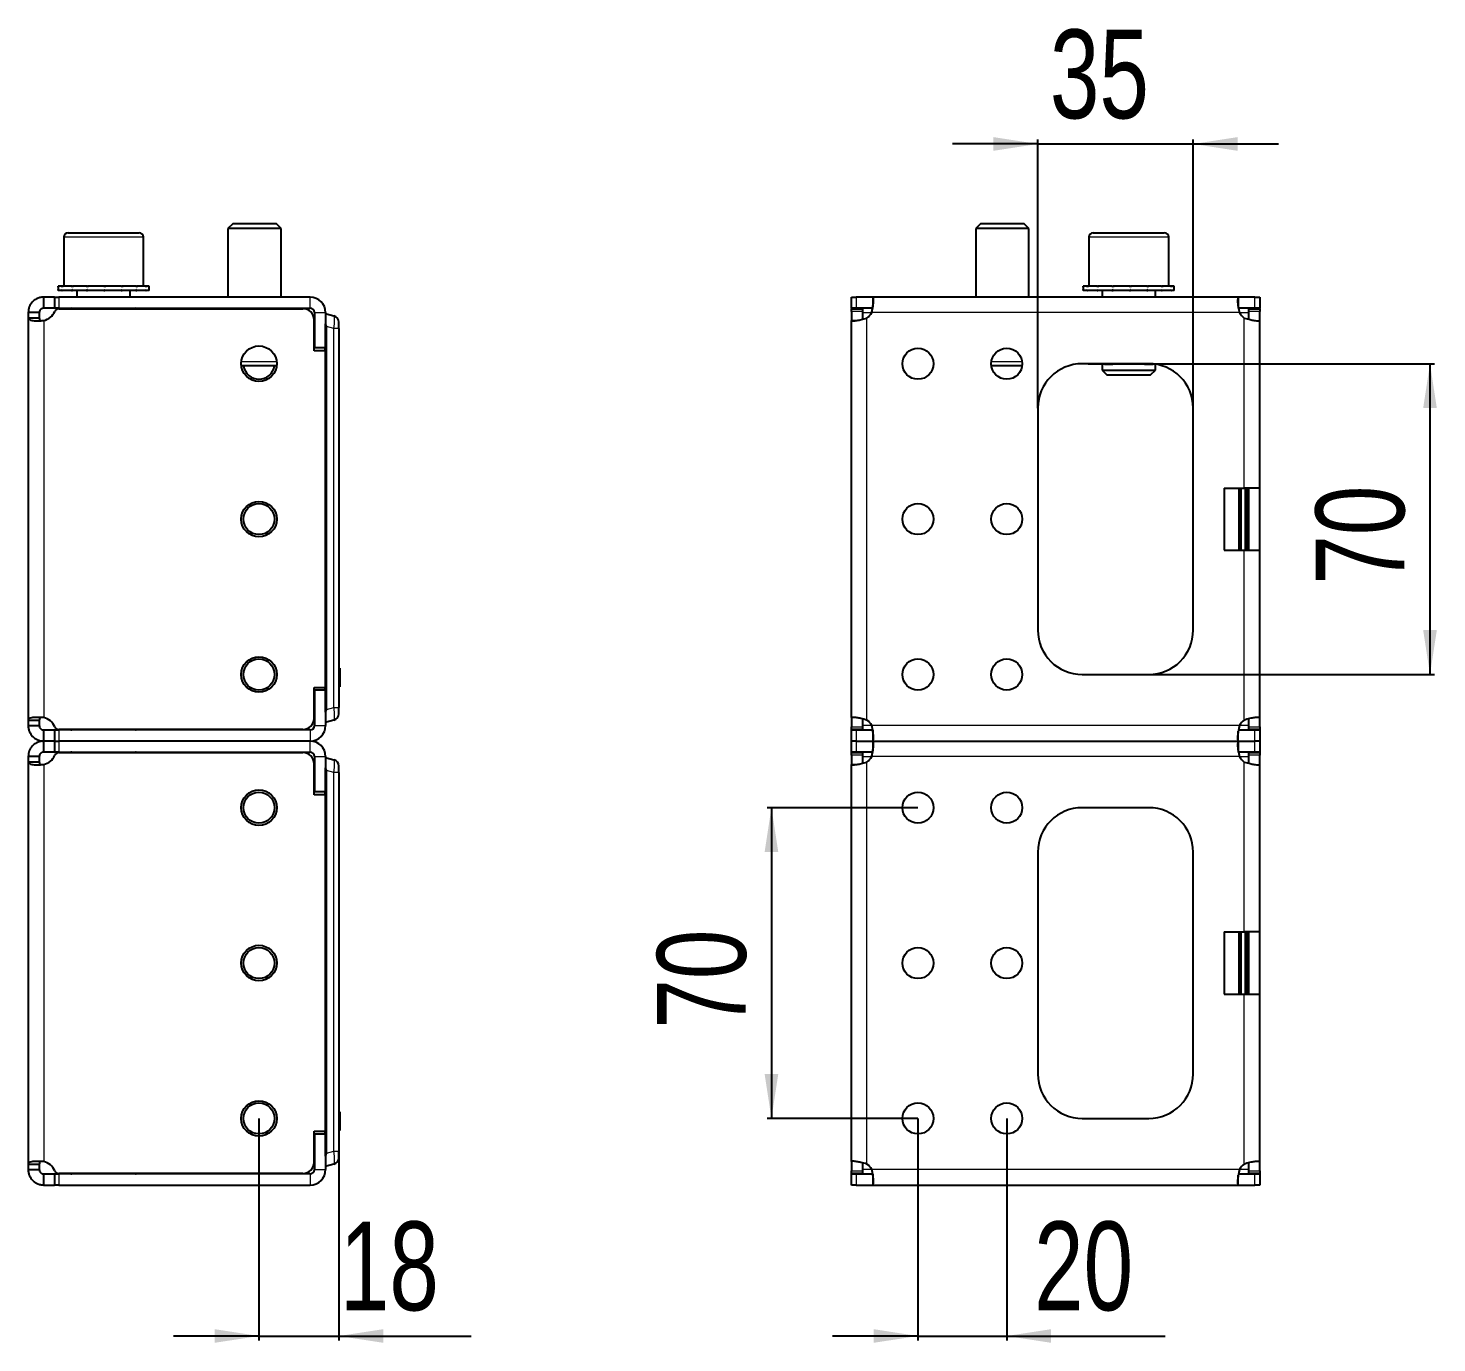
# Model space of a CAD drawing. Header units: millimetres. Extents: x 0 to 2427, y -808 to 612.
# Drawn here: x 1641.9 to 1959.3, y 253.8 to 550 of the extents above; entities that cross this region are included whole.
import ezdxf

# ---------------------------------------------------------------- set-up
doc = ezdxf.new("R2010")
doc.units = ezdxf.units.MM
doc.layers.add('FORMAT', color=7, linetype='Continuous')
doc.styles.add('SLDTEXTSTYLE0', font='TXT', dxfattribs={"width": 0.75})
doc.dimstyles.new('SLDDIMSTYLE0', dxfattribs={"dimtxt": 20, "dimasz": 10, "dimexe": 0, "dimexo": 0.0625, "dimgap": 5, "dimtad": 2, "dimdec": 1, "dimrnd": 1e-09, "dimzin": 12, "dimdsep": 46, "dimtxsty": 'SLDTEXTSTYLE0', "dimsah": 1, "dimcen": 0.09, "dimadec": 0, "dimazin": 3, "dimtfac": 1, "dimtofl": 0, "dimtmove": 0, "dimatfit": 3, "dimfxl": 0, "dimfrac": 2, "dimtolj": 1, "dimtzin": 12, "dimarcsym": 0})
doc.dimstyles.new('SLDDIMSTYLE1', dxfattribs={"dimtxt": 20, "dimasz": 10, "dimexe": 0, "dimexo": 0.0625, "dimgap": 5, "dimtad": 2, "dimdec": 1, "dimrnd": 1e-09, "dimzin": 12, "dimdsep": 46, "dimtxsty": 'SLDTEXTSTYLE0', "dimsah": 1, "dimcen": 0.09, "dimadec": 0, "dimazin": 3, "dimtfac": 1, "dimtmove": 0, "dimatfit": 0, "dimfxl": 0, "dimfrac": 2, "dimtolj": 1, "dimtzin": 12, "dimarcsym": 0})

# ---------------------------------------------------------------- blocks, each defined once
blk = doc.blocks.new('_D_4')
at = {"layer": 'FORMAT'}
for p, q in [((1693.93, 304.38), (1693.93, 254.38)), ((1711.93, 299.63), (1711.93, 254.38)), ((1693.93, 255.38), (1674.7, 255.38)), ((1693.93, 255.38), (1711.93, 255.38)), ((1711.93, 255.38), (1741.71, 255.38))]:
    blk.add_line(p, q, dxfattribs=at)
for points in [[(1693.93, 255.38), (1683.93, 256.92), (1683.93, 253.85)], [(1711.93, 255.38), (1721.93, 253.85), (1721.93, 256.92)]]:
    blk.add_solid(points, dxfattribs=at)
at = {"layer": 'FORMAT', "insert": (1712.15, 281.17), "char_height": 20, "attachment_point": 1, "style": 'SLDTEXTSTYLE0'}
blk.add_mtext('18', dxfattribs=at)
blk = doc.blocks.new('_D_7')
at = {"layer": 'FORMAT'}
for p, q in [((1894.4, 474.39), (1958.74, 474.39)), ((1957.74, 474.39), (1957.74, 404.39)), ((1894.4, 404.39), (1958.74, 404.39))]:
    blk.add_line(p, q, dxfattribs=at)
for points in [[(1957.74, 474.39), (1956.2, 464.39), (1959.28, 464.39)], [(1957.74, 404.39), (1959.28, 414.39), (1956.2, 414.39)]]:
    blk.add_solid(points, dxfattribs=at)
at = {"layer": 'FORMAT', "insert": (1931.96, 424.61), "char_height": 20, "attachment_point": 1, "rotation": 90, "style": 'SLDTEXTSTYLE0'}
blk.add_mtext('70', dxfattribs=at)
blk = doc.blocks.new('_D_8')
at = {"layer": 'FORMAT'}
for p, q in [((1869.39, 523.89), (1850.15, 523.89)), ((1869.39, 464.4), (1869.39, 524.89)), ((1869.39, 523.89), (1904.39, 523.89)), ((1904.39, 464.4), (1904.39, 524.89)), ((1904.39, 523.89), (1923.62, 523.89))]:
    blk.add_line(p, q, dxfattribs=at)
for points in [[(1869.39, 523.89), (1859.39, 525.43), (1859.39, 522.35)], [(1904.39, 523.89), (1914.39, 522.35), (1914.39, 525.43)]]:
    blk.add_solid(points, dxfattribs=at)
at = {"layer": 'FORMAT', "insert": (1872.11, 549.67), "char_height": 20, "attachment_point": 1, "style": 'SLDTEXTSTYLE0'}
blk.add_mtext('35', dxfattribs=at)
blk = doc.blocks.new('_D_9')
at = {"layer": 'FORMAT'}
for p, q in [((1842.39, 304.38), (1842.39, 254.38)), ((1862.39, 304.38), (1862.39, 254.38)), ((1842.39, 255.38), (1823.15, 255.38)), ((1842.39, 255.38), (1862.39, 255.38)), ((1862.39, 255.38), (1898.1, 255.38))]:
    blk.add_line(p, q, dxfattribs=at)
for points in [[(1842.39, 255.38), (1832.39, 256.92), (1832.39, 253.85)], [(1862.39, 255.38), (1872.39, 253.85), (1872.39, 256.92)]]:
    blk.add_solid(points, dxfattribs=at)
at = {"layer": 'FORMAT', "insert": (1868.55, 281.17), "char_height": 20, "attachment_point": 1, "style": 'SLDTEXTSTYLE0'}
blk.add_mtext('20', dxfattribs=at)
blk = doc.blocks.new('_D_10')
at = {"layer": 'FORMAT'}
for p, q in [((1842.38, 374.39), (1808.38, 374.39)), ((1809.38, 374.39), (1809.38, 304.39)), ((1842.38, 304.39), (1808.38, 304.39))]:
    blk.add_line(p, q, dxfattribs=at)
for points in [[(1809.38, 374.39), (1807.84, 364.39), (1810.92, 364.39)], [(1809.38, 304.39), (1810.92, 314.39), (1807.84, 314.39)]]:
    blk.add_solid(points, dxfattribs=at)
at = {"layer": 'FORMAT', "insert": (1783.6, 324.61), "char_height": 20, "attachment_point": 1, "rotation": 90, "style": 'SLDTEXTSTYLE0'}
blk.add_mtext('70', dxfattribs=at)

msp = doc.modelspace()

# ---------------------------------------------------------------- linework, layer by layer
at = {"color": 7, "linetype": 'Continuous', "lineweight": 25}
for p, q in [((1688.01, 505.89), (1686.93, 504.82)), ((1686.93, 504.82), (1686.93, 489.39)), ((1698.93, 504.82), (1686.93, 504.82)), ((1697.86, 505.89), (1688.01, 505.89)), ((1698.93, 504.82), (1697.86, 505.89)), ((1698.93, 489.39), (1698.93, 504.82)), ((1856.46, 505.89), (1855.39, 504.82)), ((1855.39, 504.82), (1855.39, 489.39)), ((1867.39, 504.82), (1855.39, 504.82)), ((1866.31, 505.89), (1856.46, 505.89)), ((1867.39, 504.82), (1866.31, 505.89)), ((1867.39, 489.39), (1867.39, 504.82)), ((1649.93, 502.89), (1649.93, 491.89)), ((1650.93, 503.89), (1666.93, 503.89)), ((1667.93, 491.89), (1667.93, 502.89)), ((1880.89, 502.89), (1880.89, 491.89)), ((1881.89, 503.89), (1889.7, 503.89)), ((1889.7, 503.89), (1897.89, 503.89)), ((1898.89, 491.89), (1898.89, 502.89)), ((1648.68, 491.89), (1648.68, 490.89)), ((1648.68, 491.89), (1648.69, 491.89)), ((1648.69, 491.89), (1648.69, 491.64)), ((1649.48, 491.89), (1648.69, 491.89)), ((1649.48, 491.89), (1649.58, 491.89)), ((1649.58, 491.89), (1649.58, 491.64)), ((1651.72, 491.89), (1649.58, 491.89)), ((1651.72, 491.89), (1651.9, 491.89)), ((1651.9, 491.89), (1651.9, 491.64)), ((1655.06, 491.89), (1651.9, 491.89)), ((1655.06, 491.89), (1655.29, 491.89)), ((1655.29, 491.89), (1655.29, 491.64)), ((1658.98, 491.89), (1655.29, 491.89)), ((1658.98, 491.89), (1659.07, 491.89)), ((1659.2, 491.89), (1659.23, 491.89)), ((1659.23, 491.89), (1659.23, 491.64)), ((1662.9, 491.89), (1659.23, 491.89)), ((1662.9, 491.89), (1663.13, 491.89)), ((1663.13, 491.89), (1663.13, 491.64)), ((1666.22, 491.89), (1663.13, 491.89)), ((1666.22, 491.89), (1666.39, 491.89)), ((1666.39, 491.89), (1666.39, 491.64)), ((1668.42, 491.89), (1666.39, 491.89)), ((1668.42, 491.89), (1668.51, 491.89)), ((1668.51, 491.89), (1668.51, 491.64)), ((1669.18, 491.89), (1668.51, 491.89)), ((1669.18, 490.89), (1669.18, 491.89)), ((1879.64, 491.89), (1879.64, 490.89)), ((1879.64, 491.89), (1879.64, 491.64)), ((1880.47, 491.89), (1879.64, 491.89)), ((1879.64, 491.89), (1879.64, 491.89)), ((1880.47, 491.89), (1880.57, 491.89)), ((1880.57, 491.89), (1880.57, 491.64)), ((1882.74, 491.89), (1880.57, 491.89)), ((1882.74, 491.89), (1882.92, 491.89)), ((1882.92, 491.89), (1882.92, 491.64)), ((1886.1, 491.89), (1882.92, 491.89)), ((1886.1, 491.89), (1886.33, 491.89)), ((1886.33, 491.89), (1886.33, 491.64)), ((1890.03, 491.89), (1886.33, 491.89)), ((1890.03, 491.89), (1890.11, 491.89)), ((1890.23, 491.89), (1890.28, 491.89)), ((1890.28, 491.89), (1890.28, 491.64)), ((1893.94, 491.89), (1890.28, 491.89)), ((1893.94, 491.89), (1894.17, 491.89)), ((1894.17, 491.89), (1894.17, 491.64)), ((1897.24, 491.89), (1894.17, 491.89)), ((1897.24, 491.89), (1897.41, 491.89)), ((1897.41, 491.89), (1897.41, 491.64)), ((1899.41, 491.89), (1897.41, 491.89)), ((1899.41, 491.89), (1899.5, 491.89)), ((1899.5, 491.89), (1899.5, 491.64)), ((1900.13, 491.89), (1899.5, 491.89)), ((1900.14, 490.89), (1900.14, 491.89)), ((1645.43, 486.89), (1645.43, 489.39)), ((1647.84, 489.39), (1645.43, 489.39)), ((1647.83, 489.39), (1647.83, 486.89)), ((1647.83, 489.39), (1648.83, 489.39)), ((1648.68, 490.89), (1648.69, 490.89)), ((1648.69, 490.89), (1648.69, 491.14)), ((1649.48, 490.89), (1648.69, 490.89)), ((1705.43, 489.39), (1648.83, 489.39)), ((1649.48, 490.89), (1649.58, 490.89)), ((1649.58, 490.89), (1649.58, 491.14)), ((1651.72, 490.89), (1649.58, 490.89)), ((1651.72, 490.89), (1651.9, 490.89)), ((1651.9, 490.89), (1651.9, 491.14)), ((1655.06, 490.89), (1651.9, 490.89)), ((1652.93, 490.89), (1652.93, 489.39)), ((1655.06, 490.89), (1655.29, 490.89)), ((1655.29, 490.89), (1655.29, 491.14)), ((1658.98, 490.89), (1655.29, 490.89)), ((1658.98, 490.89), (1659.16, 490.89)), ((1659.16, 490.89), (1659.23, 490.89)), ((1659.23, 490.89), (1659.23, 491.14)), ((1662.9, 490.89), (1659.23, 490.89)), ((1662.9, 490.89), (1663.13, 490.89)), ((1663.13, 490.89), (1663.13, 491.14)), ((1666.22, 490.89), (1663.13, 490.89)), ((1664.93, 489.39), (1664.93, 490.89)), ((1666.22, 490.89), (1666.39, 490.89)), ((1666.39, 490.89), (1666.39, 491.14)), ((1668.42, 490.89), (1666.39, 490.89)), ((1668.42, 490.89), (1668.51, 490.89)), ((1668.51, 490.89), (1668.51, 491.14)), ((1669.18, 490.89), (1668.51, 490.89)), ((1827.39, 486.89), (1827.39, 489.39)), ((1827.39, 489.39), (1828.5, 489.39)), ((1832.22, 489.39), (1828.5, 489.39)), ((1914.55, 489.39), (1832.22, 489.39)), ((1832.22, 489.39), (1832.22, 487.18)), ((1879.64, 490.89), (1879.64, 491.14)), ((1880.47, 490.89), (1879.64, 490.89)), ((1879.64, 490.89), (1879.64, 490.89)), ((1880.47, 490.89), (1880.57, 490.89)), ((1880.57, 490.89), (1880.57, 491.14)), ((1882.74, 490.89), (1880.57, 490.89)), ((1882.74, 490.89), (1882.92, 490.89)), ((1882.92, 490.89), (1882.92, 491.14)), ((1886.1, 490.89), (1882.92, 490.89)), ((1883.89, 490.89), (1883.89, 489.39)), ((1886.1, 490.89), (1886.33, 490.89)), ((1886.33, 490.89), (1886.33, 491.14)), ((1890.03, 490.89), (1886.33, 490.89)), ((1890.03, 490.89), (1890.18, 490.89)), ((1890.18, 490.89), (1890.28, 490.89)), ((1890.28, 490.89), (1890.28, 491.14)), ((1893.94, 490.89), (1890.28, 490.89)), ((1893.94, 490.89), (1894.17, 490.89)), ((1894.17, 490.89), (1894.17, 491.14)), ((1897.24, 490.89), (1894.17, 490.89)), ((1895.89, 489.39), (1895.89, 490.89)), ((1897.24, 490.89), (1897.41, 490.89)), ((1897.41, 490.89), (1897.41, 491.14)), ((1899.41, 490.89), (1897.41, 490.89)), ((1899.41, 490.89), (1899.5, 490.89)), ((1899.5, 490.89), (1899.5, 491.14)), ((1900.13, 490.89), (1899.5, 490.89)), ((1914.55, 489.39), (1914.55, 486.89)), ((1918.27, 489.39), (1914.55, 489.39)), ((1918.27, 489.39), (1919.39, 489.39)), ((1919.39, 489.39), (1919.39, 486.89)), ((1644.43, 485.89), (1641.93, 485.89)), ((1641.93, 485.89), (1641.93, 484.67)), ((1644.43, 485.89), (1644.43, 484.67)), ((1647.84, 486.89), (1645.43, 486.89)), ((1648.83, 486.89), (1647.83, 486.89)), ((1648.83, 486.89), (1705.43, 486.89)), ((1648.86, 486.79), (1703.83, 486.79)), ((1682.68, 486.89), (1682.68, 486.79)), ((1682.97, 486.89), (1682.97, 486.79)), ((1684.66, 486.89), (1684.66, 486.79)), ((1687.61, 486.89), (1687.61, 486.79)), ((1691.37, 486.89), (1691.37, 486.79)), ((1695.36, 486.89), (1695.36, 486.79)), ((1698.99, 486.89), (1698.99, 486.79)), ((1701.69, 486.89), (1701.69, 486.79)), ((1703.06, 486.89), (1703.06, 486.79)), ((1703.18, 486.79), (1703.18, 486.89)), ((1706.43, 485.89), (1706.43, 477.94)), ((1708.93, 485.89), (1708.93, 477.94)), ((1708.93, 485.64), (1709.13, 485.64)), ((1709.13, 485.64), (1710.82, 485.19)), ((1828.5, 486.89), (1827.39, 486.89)), ((1827.39, 486.89), (1827.39, 486.79)), ((1827.39, 486.79), (1829.89, 486.79)), ((1827.39, 486.18), (1827.39, 486.79)), ((1827.39, 486.18), (1827.39, 484.12)), ((1832.22, 486.89), (1828.5, 486.89)), ((1829.89, 486.79), (1829.89, 486.18)), ((1829.89, 486.18), (1829.89, 484.36)), ((1918.27, 486.89), (1914.55, 486.89)), ((1916.89, 486.79), (1919.39, 486.79)), ((1916.89, 486.18), (1916.89, 486.79)), ((1916.89, 484.34), (1916.89, 486.18)), ((1919.39, 486.89), (1918.27, 486.89)), ((1919.39, 486.79), (1919.39, 486.89)), ((1919.39, 486.79), (1919.39, 486.18)), ((1919.39, 484.12), (1919.39, 486.18)), ((1641.93, 484.67), (1641.93, 394.11)), ((1644.43, 484.67), (1641.93, 484.67)), ((1706.33, 477.29), (1706.33, 484.29)), ((1708.93, 395.92), (1708.93, 483.37)), ((1709.13, 396.54), (1709.13, 482.74)), ((1711.93, 482.29), (1711.93, 483.74)), ((1827.39, 394.67), (1827.39, 484.12)), ((1827.39, 484.12), (1828.48, 484.12)), ((1919.39, 446.39), (1919.39, 484.12)), ((1711.93, 482.29), (1711.93, 407.84)), ((1706.33, 478.87), (1706.43, 478.66)), ((1708.93, 477.29), (1706.33, 477.29)), ((1708.93, 477.94), (1706.43, 477.94)), ((1708.93, 477.29), (1708.93, 401.49)), ((1697.9, 473.89), (1689.96, 473.89)), ((1865.85, 473.89), (1858.92, 473.89)), ((1894.39, 474.39), (1879.39, 474.39)), ((1881.06, 474.29), (1881.04, 474.29)), ((1881.06, 474.29), (1881.06, 474.29)), ((1881.16, 474.29), (1881.06, 474.29)), ((1881.16, 474.39), (1881.16, 474.29)), ((1884.41, 474.29), (1881.16, 474.29)), ((1883.89, 474.29), (1883.89, 472.97)), ((1883.89, 472.97), (1884.96, 471.89)), ((1883.89, 472.97), (1889.75, 472.97)), ((1884.41, 474.29), (1886.31, 474.29)), ((1886.86, 474.29), (1886.31, 474.29)), ((1892.91, 474.29), (1886.86, 474.29)), ((1889.75, 472.97), (1895.89, 472.97)), ((1893.46, 474.29), (1892.91, 474.29)), ((1893.46, 474.29), (1895.36, 474.29)), ((1894.81, 471.89), (1895.89, 472.97)), ((1895.8, 474.29), (1895.36, 474.29)), ((1895.89, 472.97), (1895.89, 474.28)), ((1884.96, 471.89), (1889.77, 471.89)), ((1889.77, 471.89), (1894.81, 471.89)), ((1869.39, 464.39), (1869.39, 414.39)), ((1904.39, 414.39), (1904.39, 464.39)), ((1911.39, 446.39), (1915.89, 446.39)), ((1911.39, 446.39), (1911.39, 432.39)), ((1919.39, 446.39), (1915.89, 446.39)), ((1916.89, 432.39), (1916.89, 446.39)), ((1919.39, 432.39), (1919.39, 446.39)), ((1911.39, 432.39), (1915.89, 432.39)), ((1915.89, 432.39), (1919.39, 432.39)), ((1919.39, 394.67), (1919.39, 432.39)), ((1711.93, 407.84), (1711.93, 399.64)), ((1712.13, 405.9), (1711.93, 405.9)), ((1712.13, 405.86), (1711.93, 405.86)), ((1712.13, 405.84), (1711.93, 405.84)), ((1712.13, 405.4), (1712.13, 402.08)), ((1879.39, 404.39), (1894.39, 404.39)), ((1706.33, 401.49), (1708.93, 401.49)), ((1706.33, 394.49), (1706.33, 401.49)), ((1706.33, 400.41), (1706.43, 400.63)), ((1706.43, 400.84), (1706.43, 392.89)), ((1708.93, 400.84), (1706.43, 400.84)), ((1708.93, 400.84), (1708.93, 392.89)), ((1712.13, 401.64), (1711.93, 401.64)), ((1712.13, 401.59), (1711.93, 401.59)), ((1711.93, 399.64), (1711.93, 396.99)), ((1711.93, 395.54), (1711.93, 396.99)), ((1641.93, 394.11), (1644.43, 394.11)), ((1641.93, 394.11), (1641.93, 392.89)), ((1644.43, 394.11), (1644.43, 392.89)), ((1709.13, 393.64), (1708.93, 393.64)), ((1710.82, 394.09), (1709.13, 393.64)), ((1827.39, 394.67), (1827.39, 392.6)), ((1829.89, 394.44), (1829.89, 392.6)), ((1916.89, 392.6), (1916.89, 394.42)), ((1919.39, 394.67), (1918.29, 394.67)), ((1919.39, 392.6), (1919.39, 394.67)), ((1641.93, 392.89), (1644.43, 392.89)), ((1645.43, 389.39), (1645.43, 391.89)), ((1645.43, 391.89), (1647.84, 391.89)), ((1647.83, 391.89), (1647.83, 389.39)), ((1647.83, 391.89), (1648.83, 391.89)), ((1705.43, 391.89), (1648.83, 391.89)), ((1703.83, 391.99), (1648.86, 391.99)), ((1827.39, 391.99), (1827.39, 392.6)), ((1829.89, 391.99), (1827.39, 391.99)), ((1827.39, 391.99), (1827.39, 391.89)), ((1827.39, 389.39), (1827.39, 391.89)), ((1827.39, 391.89), (1828.5, 391.89)), ((1828.5, 391.89), (1832.22, 391.89)), ((1829.89, 392.6), (1829.89, 391.99)), ((1832.22, 391.89), (1832.22, 389.39)), ((1914.55, 391.89), (1918.27, 391.89)), ((1914.55, 389.39), (1914.55, 391.61)), ((1916.89, 391.99), (1916.89, 392.6)), ((1919.39, 391.99), (1916.89, 391.99)), ((1918.27, 391.89), (1919.39, 391.89)), ((1919.39, 392.6), (1919.39, 391.99)), ((1919.39, 391.89), (1919.39, 391.99)), ((1919.39, 391.89), (1919.39, 389.39)), ((1645.43, 386.89), (1645.43, 389.39)), ((1647.84, 389.39), (1645.43, 389.39)), ((1647.83, 389.39), (1647.83, 386.89)), ((1647.83, 389.39), (1648.83, 389.39)), ((1705.43, 389.39), (1648.83, 389.39)), ((1828.5, 389.39), (1827.39, 389.39)), ((1827.39, 386.89), (1827.39, 389.39)), ((1828.5, 389.39), (1832.22, 389.39)), ((1832.22, 389.39), (1914.55, 389.39)), ((1832.22, 389.39), (1832.22, 387.18)), ((1914.55, 389.39), (1918.27, 389.39)), ((1914.55, 389.39), (1914.55, 386.89)), ((1919.39, 389.39), (1918.27, 389.39)), ((1919.39, 389.39), (1919.39, 386.89)), ((1641.93, 385.89), (1641.93, 384.67)), ((1644.43, 385.89), (1641.93, 385.89)), ((1641.93, 384.67), (1641.93, 294.11)), ((1644.43, 384.67), (1641.93, 384.67)), ((1644.43, 385.89), (1644.43, 384.67)), ((1647.84, 386.89), (1645.43, 386.89)), ((1648.83, 386.89), (1647.83, 386.89)), ((1648.83, 386.89), (1705.43, 386.89)), ((1648.86, 386.79), (1703.83, 386.79)), ((1706.33, 377.29), (1706.33, 384.29)), ((1706.43, 385.89), (1706.43, 377.94)), ((1708.93, 385.89), (1708.93, 377.94)), ((1708.93, 385.64), (1709.13, 385.64)), ((1709.13, 385.64), (1710.82, 385.19)), ((1828.5, 386.89), (1827.39, 386.89)), ((1827.39, 386.89), (1827.39, 386.79)), ((1827.39, 386.79), (1829.89, 386.79)), ((1827.39, 386.18), (1827.39, 386.79)), ((1827.39, 386.18), (1827.39, 384.12)), ((1827.39, 294.67), (1827.39, 384.12)), ((1827.39, 384.12), (1828.48, 384.12)), ((1832.22, 386.89), (1828.5, 386.89)), ((1829.89, 386.79), (1829.89, 386.18)), ((1829.89, 386.18), (1829.89, 384.36)), ((1918.27, 386.89), (1914.55, 386.89)), ((1916.89, 386.79), (1919.39, 386.79)), ((1916.89, 386.18), (1916.89, 386.79)), ((1916.89, 384.34), (1916.89, 386.18)), ((1919.39, 386.89), (1918.27, 386.89)), ((1919.39, 386.79), (1919.39, 386.89)), ((1919.39, 386.79), (1919.39, 386.18)), ((1919.39, 384.12), (1919.39, 386.18)), ((1919.39, 346.39), (1919.39, 384.12)), ((1708.93, 295.92), (1708.93, 383.37)), ((1709.13, 296.54), (1709.13, 382.74)), ((1711.93, 382.29), (1711.93, 383.74)), ((1711.93, 382.29), (1711.93, 307.84)), ((1706.33, 378.87), (1706.43, 378.66)), ((1708.93, 377.94), (1706.43, 377.94)), ((1708.93, 377.29), (1706.33, 377.29)), ((1708.93, 377.29), (1708.93, 301.49)), ((1894.39, 374.39), (1879.39, 374.39)), ((1869.39, 364.39), (1869.39, 314.39)), ((1904.39, 314.39), (1904.39, 364.39)), ((1911.39, 346.39), (1915.89, 346.39)), ((1911.39, 346.39), (1911.39, 332.39)), ((1919.39, 346.39), (1915.89, 346.39)), ((1916.89, 332.39), (1916.89, 346.39)), ((1919.39, 332.39), (1919.39, 346.39)), ((1911.39, 332.39), (1915.89, 332.39)), ((1915.89, 332.39), (1919.39, 332.39)), ((1919.39, 294.67), (1919.39, 332.39)), ((1711.93, 307.84), (1711.93, 299.64)), ((1712.13, 305.9), (1711.93, 305.9)), ((1712.13, 305.86), (1711.93, 305.86)), ((1712.13, 305.84), (1711.93, 305.84)), ((1712.13, 305.4), (1712.13, 302.08)), ((1706.33, 301.49), (1708.93, 301.49)), ((1706.33, 294.49), (1706.33, 301.49)), ((1712.13, 301.64), (1711.93, 301.64)), ((1712.13, 301.59), (1711.93, 301.59)), ((1879.39, 304.39), (1894.39, 304.39)), ((1706.33, 300.41), (1706.43, 300.63)), ((1706.43, 300.84), (1706.43, 292.89)), ((1708.93, 300.84), (1706.43, 300.84)), ((1708.93, 300.84), (1708.93, 292.89)), ((1711.93, 299.64), (1711.93, 296.99)), ((1711.93, 295.54), (1711.93, 296.99)), ((1641.93, 294.11), (1644.43, 294.11)), ((1641.93, 294.11), (1641.93, 292.89)), ((1641.93, 292.89), (1644.43, 292.89)), ((1644.43, 294.11), (1644.43, 292.89)), ((1703.83, 291.99), (1648.86, 291.99)), ((1709.13, 293.64), (1708.93, 293.64)), ((1710.82, 294.09), (1709.13, 293.64)), ((1827.39, 294.67), (1827.39, 292.6)), ((1827.39, 291.99), (1827.39, 292.6)), ((1829.89, 291.99), (1827.39, 291.99)), ((1827.39, 291.99), (1827.39, 291.89)), ((1829.89, 294.44), (1829.89, 292.6)), ((1829.89, 292.6), (1829.89, 291.99)), ((1916.89, 292.6), (1916.89, 294.42)), ((1916.89, 291.99), (1916.89, 292.6)), ((1919.39, 291.99), (1916.89, 291.99)), ((1919.39, 294.67), (1918.29, 294.67)), ((1919.39, 292.6), (1919.39, 294.67)), ((1919.39, 292.6), (1919.39, 291.99)), ((1919.39, 291.89), (1919.39, 291.99)), ((1645.43, 289.39), (1645.43, 291.89)), ((1645.43, 291.89), (1647.84, 291.89)), ((1645.43, 289.39), (1647.84, 289.39)), ((1647.83, 291.89), (1647.83, 289.39)), ((1647.83, 291.89), (1648.83, 291.89)), ((1648.83, 289.39), (1647.83, 289.39)), ((1705.43, 291.89), (1648.83, 291.89)), ((1648.83, 289.39), (1705.43, 289.39)), ((1827.39, 289.39), (1827.39, 291.89)), ((1827.39, 291.89), (1828.5, 291.89)), ((1828.5, 289.39), (1827.39, 289.39)), ((1828.5, 291.89), (1832.22, 291.89)), ((1828.5, 289.39), (1832.22, 289.39)), ((1832.22, 291.89), (1832.22, 289.39)), ((1832.22, 289.39), (1914.55, 289.39)), ((1914.55, 291.89), (1918.27, 291.89)), ((1914.55, 289.39), (1914.55, 291.61)), ((1914.55, 289.39), (1918.27, 289.39)), ((1918.27, 291.89), (1919.39, 291.89)), ((1919.39, 289.39), (1918.27, 289.39)), ((1919.39, 291.89), (1919.39, 289.39))]:
    msp.add_line(p, q, dxfattribs=at)
at = {"color": 8, "linetype": 'Continuous', "lineweight": 18}
for p, q in [((1667.93, 502.89), (1649.93, 502.89)), ((1889.68, 502.89), (1880.89, 502.89)), ((1898.89, 502.89), (1889.68, 502.89)), ((1648.83, 489.39), (1648.83, 486.89)), ((1705.43, 486.89), (1705.43, 489.39)), ((1828.5, 489.39), (1828.5, 486.89)), ((1918.27, 486.89), (1918.27, 489.39)), ((1706.43, 485.89), (1708.93, 485.89)), ((1829.89, 486.18), (1827.39, 486.18)), ((1829.89, 485.89), (1831.97, 485.89)), ((1914.8, 485.89), (1831.97, 485.89)), ((1914.8, 485.89), (1916.89, 485.89)), ((1919.39, 486.18), (1916.89, 486.18)), ((1645.43, 484.12), (1645.43, 394.67)), ((1710.82, 482.29), (1709.13, 482.74)), ((1830.89, 394.11), (1830.89, 484.67)), ((1915.89, 446.39), (1915.89, 484.67)), ((1710.82, 396.99), (1710.82, 482.29)), ((1711.93, 482.29), (1710.82, 482.29)), ((1708.74, 477.29), (1708.74, 477.94)), ((1689.96, 474.89), (1697.9, 474.89)), ((1858.92, 474.89), (1865.85, 474.89)), ((1886.31, 474.39), (1886.31, 474.29)), ((1886.86, 474.39), (1886.86, 474.29)), ((1892.91, 474.39), (1892.91, 474.29)), ((1893.46, 474.39), (1893.46, 474.29)), ((1914.69, 432.39), (1914.69, 446.39)), ((1914.89, 446.39), (1914.89, 432.39)), ((1915, 432.39), (1915, 446.39)), ((1915.2, 446.39), (1915.2, 432.39)), ((1916.08, 432.39), (1916.08, 446.39)), ((1916.28, 446.39), (1916.28, 432.39)), ((1916.38, 432.39), (1916.38, 446.39)), ((1916.58, 446.39), (1916.58, 432.39)), ((1915.89, 394.11), (1915.89, 432.39)), ((1712.13, 405.4), (1711.93, 405.4)), ((1708.74, 400.84), (1708.74, 401.49)), ((1712.13, 402.08), (1711.93, 402.08)), ((1709.13, 396.54), (1710.82, 396.99)), ((1710.82, 396.99), (1711.93, 396.99)), ((1648.83, 391.89), (1648.83, 389.39)), ((1705.43, 391.89), (1705.43, 389.39)), ((1706.43, 392.89), (1708.93, 392.89)), ((1827.39, 392.6), (1829.89, 392.6)), ((1828.5, 391.89), (1828.5, 389.39)), ((1831.97, 392.89), (1829.89, 392.89)), ((1914.8, 392.89), (1831.97, 392.89)), ((1916.89, 392.89), (1914.8, 392.89)), ((1916.89, 392.6), (1919.39, 392.6)), ((1918.27, 389.39), (1918.27, 391.89)), ((1648.83, 389.39), (1648.83, 386.89)), ((1705.43, 386.89), (1705.43, 389.39)), ((1828.5, 389.39), (1828.5, 386.89)), ((1918.27, 386.89), (1918.27, 389.39)), ((1645.43, 384.12), (1645.43, 294.67)), ((1706.43, 385.89), (1708.93, 385.89)), ((1829.89, 386.18), (1827.39, 386.18)), ((1829.89, 385.89), (1831.97, 385.89)), ((1830.89, 294.11), (1830.89, 384.67)), ((1914.8, 385.89), (1831.97, 385.89)), ((1914.8, 385.89), (1916.89, 385.89)), ((1915.89, 346.39), (1915.89, 384.67)), ((1919.39, 386.18), (1916.89, 386.18)), ((1710.82, 382.29), (1709.13, 382.74)), ((1710.82, 296.99), (1710.82, 382.29)), ((1711.93, 382.29), (1710.82, 382.29)), ((1708.74, 377.29), (1708.74, 377.94)), ((1914.69, 332.39), (1914.69, 346.39)), ((1914.89, 346.39), (1914.89, 332.39)), ((1915, 332.39), (1915, 346.39)), ((1915.2, 346.39), (1915.2, 332.39)), ((1916.08, 332.39), (1916.08, 346.39)), ((1916.28, 346.39), (1916.28, 332.39)), ((1916.38, 332.39), (1916.38, 346.39)), ((1916.58, 346.39), (1916.58, 332.39)), ((1915.89, 294.11), (1915.89, 332.39)), ((1712.13, 305.4), (1711.93, 305.4)), ((1708.74, 300.84), (1708.74, 301.49)), ((1712.13, 302.08), (1711.93, 302.08)), ((1709.13, 296.54), (1710.82, 296.99)), ((1710.82, 296.99), (1711.93, 296.99)), ((1706.43, 292.89), (1708.93, 292.89)), ((1827.39, 292.6), (1829.89, 292.6)), ((1831.97, 292.89), (1829.89, 292.89)), ((1914.8, 292.89), (1831.97, 292.89)), ((1916.89, 292.89), (1914.8, 292.89)), ((1916.89, 292.6), (1919.39, 292.6)), ((1648.83, 291.89), (1648.83, 289.39)), ((1705.43, 291.89), (1705.43, 289.39)), ((1828.5, 291.89), (1828.5, 289.39)), ((1918.27, 289.39), (1918.27, 291.89))]:
    msp.add_line(p, q, dxfattribs=at)
at = {"color": 7, "linetype": 'Continuous', "lineweight": 25}
for centre, radius in [((1693.93, 474.39), 4), ((1842.39, 474.39), 3.5), ((1862.39, 474.39), 3.5), ((1693.93, 439.39), 4), ((1693.93, 439.39), 3.5), ((1842.39, 439.39), 3.5), ((1862.39, 439.39), 3.5), ((1693.93, 404.39), 4), ((1693.93, 404.39), 3.5), ((1842.39, 404.39), 3.5), ((1862.39, 404.39), 3.5), ((1693.93, 374.39), 4), ((1693.93, 374.39), 3.5), ((1842.39, 374.39), 3.5), ((1862.39, 374.39), 3.5), ((1693.93, 339.39), 4), ((1693.93, 339.39), 3.5), ((1842.39, 339.39), 3.5), ((1862.39, 339.39), 3.5), ((1693.93, 304.39), 4), ((1693.93, 304.39), 3.5), ((1842.39, 304.39), 3.5), ((1862.39, 304.39), 3.5)]:
    msp.add_circle(centre, radius, dxfattribs=at)
for centre, radius, start, end in [((1650.93, 502.89), 1, 90, 180), ((1666.93, 502.89), 1, 0, 90), ((1881.89, 502.89), 1, 90, 180), ((1897.89, 502.89), 1, 0, 90), ((1705.43, 485.89), 3.5, 360, 90), ((1644.71, 487.54), 3.5, 281.8948, 337.1146), ((1648.86, 485.79), 1, 90, 157.1146), ((1651.58, 486.54), 0.35, 45.5847, 90), ((1666.28, 486.54), 0.35, 90, 134.4153), ((1703.83, 484.29), 2.5, 360, 90), ((1705.43, 485.89), 1, 360, 90), ((1828.89, 487.54), 3.5, 304.8499, 331.8729), ((1917.89, 487.54), 3.5, 208.1271, 235.1501), ((1710.43, 483.74), 1.5, 0, 75), ((1693.93, 474.39), 3.5, 188.2132, 351.7868), ((1879.39, 464.39), 10, 90, 180), ((1894.39, 464.39), 10, 0, 90), ((1879.39, 414.39), 10, 180, 270), ((1894.39, 414.39), 10, 270, 0), ((1644.71, 391.24), 3.5, 22.8854, 78.1052), ((1703.83, 394.49), 2.5, 270, 0), ((1710.43, 395.54), 1.5, 285, 0), ((1828.89, 391.24), 3.5, 28.1271, 55.1501), ((1917.89, 391.24), 3.5, 124.8499, 151.8729), ((1648.86, 392.99), 1, 202.8854, 270), ((1651.58, 392.24), 0.35, 270, 314.4153), ((1666.28, 392.24), 0.35, 225.5847, 270), ((1705.43, 392.89), 3.5, 270, 0), ((1705.43, 392.89), 1, 270, 0), ((1705.43, 385.89), 3.5, 360, 90), ((1644.71, 387.54), 3.5, 281.8948, 337.1146), ((1648.86, 385.79), 1, 90, 157.1146), ((1651.58, 386.54), 0.35, 45.5847, 90), ((1666.28, 386.54), 0.35, 90, 134.4153), ((1703.83, 384.29), 2.5, 360, 90), ((1705.43, 385.89), 1, 360, 90), ((1710.43, 383.74), 1.5, 0, 75), ((1828.89, 387.54), 3.5, 304.8499, 331.8729), ((1917.89, 387.54), 3.5, 208.1271, 235.1501), ((1879.39, 364.39), 10, 90, 180), ((1894.39, 364.39), 10, 0, 90), ((1879.39, 314.39), 10, 180, 270), ((1894.39, 314.39), 10, 270, 0), ((1710.43, 295.54), 1.5, 285, 0), ((1644.71, 291.24), 3.5, 22.8854, 78.1052), ((1648.86, 292.99), 1, 202.8854, 270), ((1651.58, 292.24), 0.35, 270, 314.4153), ((1666.28, 292.24), 0.35, 225.5847, 270), ((1703.83, 294.49), 2.5, 270, 0), ((1705.43, 292.89), 3.5, 270, 0), ((1705.43, 292.89), 1, 270, 0), ((1828.89, 291.24), 3.5, 28.1271, 55.1501), ((1917.89, 291.24), 3.5, 124.8499, 151.8729)]:
    msp.add_arc(centre, radius, start, end, dxfattribs=at)
for centre, major_axis, start_param, end_param in [((1697.54, 485.64), (11.57, -3.1), 0.067037, 0.253072), ((1697.54, 393.64), (11.57, 3.1), 6.030113, 6.216148), ((1697.54, 385.64), (11.57, -3.1), 0.067037, 0.253072), ((1697.54, 293.64), (11.57, 3.1), 6.030113, 6.216148)]:
    msp.add_ellipse(centre, major_axis=major_axis, ratio=0.250563, start_param=start_param, end_param=end_param, dxfattribs=at)
at = {"color": 8, "linetype": 'Continuous', "lineweight": 18}
for centre, major_axis, start_param, end_param in [((1710.43, 482.19), (0.38, 3), 4.762686, 6.266445), ((1710.43, 397.1), (-0.38, 3), 3.158333, 4.662092), ((1710.43, 382.19), (0.38, 3), 4.762686, 6.266445), ((1710.43, 297.1), (-0.38, 3), 3.158333, 4.662092)]:
    msp.add_ellipse(centre, major_axis=major_axis, ratio=0.123038, start_param=start_param, end_param=end_param, dxfattribs=at)
at = {"color": 7, "linetype": 'Continuous', "lineweight": 25}
for points, knots in [([(1648.69, 491.64), (1648.69, 491.68), (1648.68, 491.75), (1648.68, 491.83), (1648.68, 491.87), (1648.68, 491.89)], [0, 0, 0, 0, 0.499981, 0.749988, 1, 1, 1, 1]), ([(1649.58, 491.64), (1649.57, 491.68), (1649.54, 491.75), (1649.51, 491.83), (1649.49, 491.87), (1649.48, 491.89)], [0, 0, 0, 0, 0.499981, 0.749988, 1, 1, 1, 1]), ([(1651.9, 491.64), (1651.87, 491.68), (1651.83, 491.75), (1651.77, 491.83), (1651.74, 491.87), (1651.72, 491.89)], [0, 0, 0, 0, 0.499981, 0.749988, 1, 1, 1, 1]), ([(1655.29, 491.64), (1655.25, 491.68), (1655.19, 491.75), (1655.12, 491.83), (1655.08, 491.87), (1655.06, 491.89)], [0, 0, 0, 0, 0.499981, 0.749988, 1, 1, 1, 1]), ([(1659.23, 491.64), (1659.19, 491.68), (1659.13, 491.75), (1659.05, 491.83), (1659.01, 491.87), (1658.98, 491.89)], [0, 0, 0, 0, 0.499981, 0.749988, 1, 1, 1, 1]), ([(1659.23, 491.64), (1659.22, 491.71), (1659.2, 491.84), (1659.17, 491.88), (1659.16, 491.89)], [0, 0, 0, 0, 0.561794, 1, 1, 1, 1]), ([(1663.13, 491.64), (1663.09, 491.68), (1663.04, 491.75), (1662.96, 491.83), (1662.92, 491.87), (1662.9, 491.89)], [0, 0, 0, 0, 0.499981, 0.749988, 1, 1, 1, 1]), ([(1666.39, 491.64), (1666.36, 491.68), (1666.32, 491.75), (1666.26, 491.83), (1666.23, 491.87), (1666.22, 491.89)], [0, 0, 0, 0, 0.499981, 0.749988, 1, 1, 1, 1]), ([(1668.51, 491.64), (1668.5, 491.68), (1668.48, 491.75), (1668.45, 491.83), (1668.43, 491.87), (1668.42, 491.89)], [0, 0, 0, 0, 0.499981, 0.749988, 1, 1, 1, 1]), ([(1879.64, 491.64), (1879.64, 491.68), (1879.64, 491.75), (1879.64, 491.83), (1879.64, 491.87), (1879.64, 491.89)], [0, 0, 0, 0, 0.499981, 0.749988, 1, 1, 1, 1]), ([(1880.57, 491.64), (1880.56, 491.68), (1880.53, 491.75), (1880.5, 491.83), (1880.48, 491.87), (1880.47, 491.89)], [0, 0, 0, 0, 0.499981, 0.749988, 1, 1, 1, 1]), ([(1882.92, 491.64), (1882.89, 491.68), (1882.85, 491.75), (1882.79, 491.83), (1882.76, 491.87), (1882.74, 491.89)], [0, 0, 0, 0, 0.499981, 0.749988, 1, 1, 1, 1]), ([(1886.33, 491.64), (1886.29, 491.68), (1886.23, 491.75), (1886.16, 491.83), (1886.12, 491.87), (1886.1, 491.89)], [0, 0, 0, 0, 0.499981, 0.749988, 1, 1, 1, 1]), ([(1890.28, 491.64), (1890.24, 491.68), (1890.18, 491.75), (1890.09, 491.83), (1890.05, 491.87), (1890.03, 491.89)], [0, 0, 0, 0, 0.499981, 0.749988, 1, 1, 1, 1]), ([(1890.28, 491.64), (1890.26, 491.71), (1890.23, 491.84), (1890.2, 491.88), (1890.18, 491.89)], [0, 0, 0, 0, 0.561794, 1, 1, 1, 1]), ([(1894.17, 491.64), (1894.13, 491.68), (1894.08, 491.75), (1894, 491.83), (1893.96, 491.87), (1893.94, 491.89)], [0, 0, 0, 0, 0.499981, 0.749988, 1, 1, 1, 1]), ([(1897.41, 491.64), (1897.38, 491.68), (1897.34, 491.75), (1897.28, 491.83), (1897.25, 491.87), (1897.24, 491.89)], [0, 0, 0, 0, 0.4999808, 0.7499881, 1, 1, 1, 1]), ([(1899.5, 491.64), (1899.48, 491.68), (1899.46, 491.75), (1899.43, 491.83), (1899.42, 491.87), (1899.41, 491.89)], [0, 0, 0, 0, 0.499981, 0.749988, 1, 1, 1, 1]), ([(1645.43, 489.39), (1645.14, 489.37), (1644.59, 489.33), (1643.68, 488.98), (1642.8, 488.31), (1642.08, 487.2), (1641.98, 486.34), (1641.93, 485.89)], [0, 0, 0, 0, 0.16069, 0.301312, 0.521951, 0.753573, 1, 1, 1, 1]), ([(1648.68, 490.89), (1648.68, 490.91), (1648.68, 490.95), (1648.68, 491.04), (1648.69, 491.1), (1648.69, 491.14)], [0, 0, 0, 0, 0.25014, 0.50028, 1, 1, 1, 1]), ([(1649.48, 490.89), (1649.49, 490.91), (1649.51, 490.95), (1649.54, 491.04), (1649.57, 491.1), (1649.58, 491.14)], [0, 0, 0, 0, 0.25014, 0.50028, 1, 1, 1, 1]), ([(1651.72, 490.89), (1651.74, 490.91), (1651.77, 490.95), (1651.83, 491.04), (1651.87, 491.1), (1651.9, 491.14)], [0, 0, 0, 0, 0.2501401, 0.5002802, 1, 1, 1, 1]), ([(1655.06, 490.89), (1655.08, 490.91), (1655.12, 490.95), (1655.19, 491.04), (1655.25, 491.1), (1655.29, 491.14)], [0, 0, 0, 0, 0.25014, 0.50028, 1, 1, 1, 1]), ([(1658.98, 490.89), (1659.01, 490.91), (1659.05, 490.95), (1659.13, 491.04), (1659.19, 491.1), (1659.23, 491.14)], [0, 0, 0, 0, 0.25014, 0.50028, 1, 1, 1, 1]), ([(1659.23, 491.14), (1659.22, 491.07), (1659.2, 490.94), (1659.17, 490.91), (1659.16, 490.89)], [0, 0, 0, 0, 0.561794, 1, 1, 1, 1]), ([(1662.9, 490.89), (1662.92, 490.91), (1662.96, 490.95), (1663.04, 491.04), (1663.09, 491.1), (1663.13, 491.14)], [0, 0, 0, 0, 0.25014, 0.50028, 1, 1, 1, 1]), ([(1666.22, 490.89), (1666.23, 490.91), (1666.26, 490.95), (1666.32, 491.04), (1666.36, 491.1), (1666.39, 491.14)], [0, 0, 0, 0, 0.25014, 0.50028, 1, 1, 1, 1]), ([(1668.42, 490.89), (1668.43, 490.91), (1668.45, 490.95), (1668.48, 491.04), (1668.5, 491.1), (1668.51, 491.14)], [0, 0, 0, 0, 0.25014, 0.50028, 1, 1, 1, 1]), ([(1831.97, 485.89), (1832.02, 486.15), (1832.12, 486.64), (1832.27, 487.46), (1832.37, 488.17), (1832.39, 488.74), (1832.37, 489.1), (1832.31, 489.34), (1832.25, 489.37), (1832.22, 489.39)], [0, 0, 0, 0, 0.144067, 0.271276, 0.474907, 0.597997, 0.726338, 0.860245, 1, 1, 1, 1]), ([(1879.64, 490.89), (1879.64, 490.91), (1879.64, 490.95), (1879.64, 491.04), (1879.64, 491.1), (1879.64, 491.14)], [0, 0, 0, 0, 0.2501401, 0.5002802, 1, 1, 1, 1]), ([(1880.47, 490.89), (1880.48, 490.91), (1880.5, 490.95), (1880.53, 491.04), (1880.56, 491.1), (1880.57, 491.14)], [0, 0, 0, 0, 0.25014, 0.50028, 1, 1, 1, 1]), ([(1882.74, 490.89), (1882.76, 490.91), (1882.79, 490.95), (1882.85, 491.04), (1882.89, 491.1), (1882.92, 491.14)], [0, 0, 0, 0, 0.25014, 0.50028, 1, 1, 1, 1]), ([(1886.1, 490.89), (1886.12, 490.91), (1886.16, 490.95), (1886.23, 491.04), (1886.29, 491.1), (1886.33, 491.14)], [0, 0, 0, 0, 0.25014, 0.50028, 1, 1, 1, 1]), ([(1890.03, 490.89), (1890.05, 490.91), (1890.09, 490.95), (1890.18, 491.04), (1890.24, 491.1), (1890.28, 491.14)], [0, 0, 0, 0, 0.25014, 0.50028, 1, 1, 1, 1]), ([(1890.28, 491.14), (1890.26, 491.07), (1890.23, 490.94), (1890.2, 490.91), (1890.18, 490.89)], [0, 0, 0, 0, 0.561794, 1, 1, 1, 1]), ([(1893.94, 490.89), (1893.96, 490.91), (1894, 490.95), (1894.08, 491.04), (1894.13, 491.1), (1894.17, 491.14)], [0, 0, 0, 0, 0.25014, 0.50028, 1, 1, 1, 1]), ([(1897.24, 490.89), (1897.25, 490.91), (1897.28, 490.95), (1897.34, 491.04), (1897.38, 491.1), (1897.41, 491.14)], [0, 0, 0, 0, 0.25014, 0.50028, 1, 1, 1, 1]), ([(1899.41, 490.89), (1899.42, 490.91), (1899.43, 490.95), (1899.46, 491.04), (1899.48, 491.1), (1899.5, 491.14)], [0, 0, 0, 0, 0.2501401, 0.5002802, 1, 1, 1, 1]), ([(1914.55, 489.39), (1914.52, 489.37), (1914.47, 489.33), (1914.4, 488.98), (1914.38, 488.31), (1914.51, 487.2), (1914.7, 486.34), (1914.8, 485.89)], [0, 0, 0, 0, 0.16069, 0.301312, 0.521951, 0.753573, 1, 1, 1, 1]), ([(1645.43, 486.89), (1645.35, 486.89), (1645.19, 486.87), (1644.98, 486.79), (1644.82, 486.69), (1644.69, 486.57), (1644.58, 486.43), (1644.46, 486.19), (1644.44, 486.01), (1644.43, 485.89)], [0, 0, 0, 0, 0.156786, 0.290809, 0.403501, 0.497298, 0.607133, 0.726181, 1, 1, 1, 1]), ([(1682.94, 486.79), (1682.94, 486.8), (1682.93, 486.84), (1682.92, 486.87), (1682.92, 486.89)], [0, 0, 0, 0, 0.374848, 1, 1, 1, 1]), ([(1684.57, 486.79), (1684.57, 486.8), (1684.55, 486.84), (1684.53, 486.87), (1684.52, 486.89)], [0, 0, 0, 0, 0.374848, 1, 1, 1, 1]), ([(1687.48, 486.79), (1687.47, 486.8), (1687.44, 486.84), (1687.41, 486.87), (1687.4, 486.89)], [0, 0, 0, 0, 0.374848, 1, 1, 1, 1]), ([(1691.22, 486.79), (1691.21, 486.8), (1691.17, 486.84), (1691.14, 486.87), (1691.12, 486.89)], [0, 0, 0, 0, 0.374848, 1, 1, 1, 1]), ([(1695.22, 486.79), (1695.2, 486.8), (1695.17, 486.84), (1695.14, 486.87), (1695.12, 486.89)], [0, 0, 0, 0, 0.374848, 1, 1, 1, 1]), ([(1698.87, 486.79), (1698.86, 486.8), (1698.83, 486.84), (1698.8, 486.87), (1698.78, 486.89)], [0, 0, 0, 0, 0.374848, 1, 1, 1, 1]), ([(1701.61, 486.79), (1701.61, 486.8), (1701.59, 486.84), (1701.57, 486.87), (1701.56, 486.89)], [0, 0, 0, 0, 0.374848, 1, 1, 1, 1]), ([(1703.04, 486.79), (1703.04, 486.8), (1703.03, 486.84), (1703.02, 486.87), (1703.02, 486.89)], [0, 0, 0, 0, 0.374848, 1, 1, 1, 1]), ([(1641.93, 484.67), (1641.98, 484.54), (1642.07, 484.33), (1642.64, 484.13), (1643.24, 484.06), (1643.87, 484.04), (1644.62, 484.06), (1645.16, 484.1), (1645.43, 484.12)], [0, 0, 0, 0, 0.254149, 0.448213, 0.574908, 0.708872, 0.850468, 1, 1, 1, 1]), ([(1644.43, 484.67), (1644.45, 484.55), (1644.47, 484.35), (1644.62, 484.14), (1644.75, 484.09), (1644.8, 484.08)], [0, 0, 0, 0, 0.488232, 0.819706, 1, 1, 1, 1]), ([(1827.39, 484.12), (1827.41, 484.1), (1827.46, 484.07), (1827.86, 484.06), (1828.57, 484.1), (1829.67, 484.31), (1830.47, 484.55), (1830.89, 484.67)], [0, 0, 0, 0, 0.17084, 0.319217, 0.548103, 0.767822, 1, 1, 1, 1]), ([(1915.89, 484.67), (1916.34, 484.54), (1917.15, 484.33), (1918.06, 484.13), (1918.65, 484.06), (1919.05, 484.04), (1919.33, 484.06), (1919.37, 484.1), (1919.39, 484.12)], [0, 0, 0, 0, 0.254149, 0.448213, 0.574908, 0.708872, 0.850468, 1, 1, 1, 1]), ([(1881.04, 474.29), (1880.99, 474.3), (1880.91, 474.3), (1880.77, 474.33), (1880.7, 474.38), (1880.68, 474.39)], [0, 0, 0, 0, 0.418107, 0.837733, 1, 1, 1, 1]), ([(1884.41, 474.29), (1884.34, 474.29), (1884.23, 474.3), (1884.16, 474.36), (1884.14, 474.39)], [0, 0, 0, 0, 0.594904, 1, 1, 1, 1]), ([(1712.13, 405.84), (1712.13, 405.83), (1712.13, 405.82), (1712.13, 405.7), (1712.13, 405.56), (1712.13, 405.45), (1712.13, 405.4)], [0, 0, 0, 0, 0.281303, 0.555629, 0.773878, 1, 1, 1, 1]), ([(1712.13, 402.08), (1712.13, 402.01), (1712.13, 401.89), (1712.13, 401.74), (1712.13, 401.65), (1712.13, 401.64), (1712.13, 401.64)], [0, 0, 0, 0, 0.285197, 0.560428, 0.777044, 1, 1, 1, 1]), ([(1645.43, 394.67), (1645.12, 394.68), (1644.53, 394.71), (1643.58, 394.72), (1642.71, 394.68), (1642.06, 394.47), (1641.97, 394.23), (1641.93, 394.11)], [0, 0, 0, 0, 0.17084, 0.319217, 0.548103, 0.767822, 1, 1, 1, 1]), ([(1644.96, 394.72), (1644.96, 394.72), (1644.89, 394.72), (1644.79, 394.71), (1644.66, 394.66), (1644.56, 394.57), (1644.46, 394.4), (1644.44, 394.23), (1644.43, 394.11)], [0, 0, 0, 0, 0.010499, 0.167595, 0.301027, 0.450649, 0.615637, 1, 1, 1, 1]), ([(1830.89, 394.11), (1830.43, 394.24), (1829.62, 394.46), (1828.71, 394.65), (1828.12, 394.72), (1827.72, 394.74), (1827.44, 394.73), (1827.4, 394.69), (1827.39, 394.67)], [0, 0, 0, 0, 0.254149, 0.448213, 0.574908, 0.708872, 0.850468, 1, 1, 1, 1]), ([(1919.39, 394.67), (1919.36, 394.68), (1919.31, 394.71), (1918.91, 394.72), (1918.2, 394.68), (1917.1, 394.47), (1916.3, 394.23), (1915.89, 394.11)], [0, 0, 0, 0, 0.17084, 0.319217, 0.548103, 0.767822, 1, 1, 1, 1]), ([(1641.93, 392.89), (1641.95, 392.63), (1641.98, 392.14), (1642.26, 391.32), (1642.73, 390.61), (1643.35, 390.05), (1643.97, 389.69), (1644.68, 389.44), (1645.18, 389.41), (1645.43, 389.39)], [0, 0, 0, 0, 0.144067, 0.271276, 0.474907, 0.597997, 0.726338, 0.860245, 1, 1, 1, 1]), ([(1644.43, 392.89), (1644.45, 392.75), (1644.47, 392.56), (1644.59, 392.34), (1644.7, 392.2), (1644.84, 392.08), (1645.02, 391.97), (1645.22, 391.9), (1645.36, 391.9), (1645.43, 391.89)], [0, 0, 0, 0, 0.294103, 0.406373, 0.497014, 0.611853, 0.731691, 0.860101, 1, 1, 1, 1]), ([(1832.22, 389.39), (1832.25, 389.41), (1832.3, 389.45), (1832.37, 389.81), (1832.4, 390.47), (1832.26, 391.58), (1832.07, 392.45), (1831.97, 392.89)], [0, 0, 0, 0, 0.16069, 0.301312, 0.521951, 0.753573, 1, 1, 1, 1]), ([(1914.8, 392.89), (1914.75, 392.63), (1914.65, 392.14), (1914.5, 391.32), (1914.4, 390.61), (1914.38, 390.05), (1914.4, 389.69), (1914.46, 389.44), (1914.52, 389.41), (1914.55, 389.39)], [0, 0, 0, 0, 0.144067, 0.271276, 0.474907, 0.597997, 0.726338, 0.860245, 1, 1, 1, 1]), ([(1645.43, 389.39), (1645.14, 389.37), (1644.59, 389.33), (1643.68, 388.98), (1642.8, 388.31), (1642.08, 387.2), (1641.98, 386.34), (1641.93, 385.89)], [0, 0, 0, 0, 0.16069, 0.301312, 0.521951, 0.753573, 1, 1, 1, 1]), ([(1831.97, 385.89), (1832.02, 386.15), (1832.12, 386.64), (1832.27, 387.46), (1832.37, 388.17), (1832.39, 388.74), (1832.37, 389.1), (1832.31, 389.34), (1832.25, 389.37), (1832.22, 389.39)], [0, 0, 0, 0, 0.144067, 0.271276, 0.474907, 0.597997, 0.726338, 0.860245, 1, 1, 1, 1]), ([(1914.55, 389.39), (1914.52, 389.37), (1914.47, 389.33), (1914.4, 388.98), (1914.38, 388.31), (1914.51, 387.2), (1914.7, 386.34), (1914.8, 385.89)], [0, 0, 0, 0, 0.16069, 0.301312, 0.521951, 0.753573, 1, 1, 1, 1]), ([(1641.93, 384.67), (1641.98, 384.54), (1642.07, 384.33), (1642.64, 384.13), (1643.24, 384.06), (1643.87, 384.04), (1644.62, 384.06), (1645.16, 384.1), (1645.43, 384.12)], [0, 0, 0, 0, 0.254149, 0.448213, 0.574908, 0.708872, 0.850468, 1, 1, 1, 1]), ([(1645.43, 386.89), (1645.35, 386.89), (1645.19, 386.87), (1644.98, 386.79), (1644.82, 386.69), (1644.69, 386.57), (1644.58, 386.43), (1644.46, 386.19), (1644.44, 386.01), (1644.43, 385.89)], [0, 0, 0, 0, 0.156786, 0.290809, 0.403501, 0.497298, 0.607133, 0.726181, 1, 1, 1, 1]), ([(1644.43, 384.67), (1644.45, 384.55), (1644.47, 384.35), (1644.62, 384.14), (1644.75, 384.09), (1644.8, 384.08)], [0, 0, 0, 0, 0.488232, 0.819706, 1, 1, 1, 1]), ([(1827.39, 384.12), (1827.41, 384.1), (1827.46, 384.07), (1827.86, 384.06), (1828.57, 384.1), (1829.67, 384.31), (1830.47, 384.55), (1830.89, 384.67)], [0, 0, 0, 0, 0.17084, 0.319217, 0.548103, 0.767822, 1, 1, 1, 1]), ([(1915.89, 384.67), (1916.34, 384.54), (1917.15, 384.33), (1918.06, 384.13), (1918.65, 384.06), (1919.05, 384.04), (1919.33, 384.06), (1919.37, 384.1), (1919.39, 384.12)], [0, 0, 0, 0, 0.254149, 0.448213, 0.574908, 0.708872, 0.850468, 1, 1, 1, 1]), ([(1712.13, 305.84), (1712.13, 305.83), (1712.13, 305.82), (1712.13, 305.7), (1712.13, 305.56), (1712.13, 305.45), (1712.13, 305.4)], [0, 0, 0, 0, 0.281303, 0.555629, 0.773878, 1, 1, 1, 1]), ([(1712.13, 302.08), (1712.13, 302.01), (1712.13, 301.89), (1712.13, 301.74), (1712.13, 301.65), (1712.13, 301.64), (1712.13, 301.64)], [0, 0, 0, 0, 0.285197, 0.560428, 0.777044, 1, 1, 1, 1]), ([(1645.43, 294.67), (1645.12, 294.68), (1644.53, 294.71), (1643.58, 294.72), (1642.71, 294.68), (1642.06, 294.47), (1641.97, 294.23), (1641.93, 294.11)], [0, 0, 0, 0, 0.17084, 0.319217, 0.548103, 0.767822, 1, 1, 1, 1]), ([(1641.93, 292.89), (1641.95, 292.63), (1641.98, 292.14), (1642.26, 291.32), (1642.73, 290.61), (1643.35, 290.05), (1643.97, 289.69), (1644.68, 289.44), (1645.18, 289.41), (1645.43, 289.39)], [0, 0, 0, 0, 0.144067, 0.271276, 0.474907, 0.597997, 0.726338, 0.860245, 1, 1, 1, 1]), ([(1644.96, 294.72), (1644.96, 294.72), (1644.89, 294.72), (1644.79, 294.71), (1644.66, 294.66), (1644.56, 294.57), (1644.46, 294.4), (1644.44, 294.23), (1644.43, 294.11)], [0, 0, 0, 0, 0.010499, 0.167595, 0.301027, 0.450649, 0.615637, 1, 1, 1, 1]), ([(1644.43, 292.89), (1644.45, 292.75), (1644.47, 292.56), (1644.59, 292.34), (1644.7, 292.2), (1644.84, 292.08), (1645.02, 291.97), (1645.22, 291.9), (1645.36, 291.9), (1645.43, 291.89)], [0, 0, 0, 0, 0.294103, 0.406373, 0.497014, 0.611853, 0.731691, 0.860101, 1, 1, 1, 1]), ([(1644.43, 292.89), (1644.45, 292.75), (1644.47, 292.56), (1644.59, 292.34), (1644.7, 292.2), (1644.84, 292.08), (1645.02, 291.97), (1645.22, 291.9), (1645.36, 291.9), (1645.43, 291.89)], [0, 0, 0, 0, 0.2941026, 0.4063735, 0.4970139, 0.6118531, 0.7316911, 0.860101, 1, 1, 1, 1]), ([(1830.89, 294.11), (1830.43, 294.24), (1829.62, 294.46), (1828.71, 294.65), (1828.12, 294.72), (1827.72, 294.74), (1827.44, 294.73), (1827.4, 294.69), (1827.39, 294.67)], [0, 0, 0, 0, 0.254149, 0.448213, 0.574908, 0.708872, 0.850468, 1, 1, 1, 1]), ([(1832.22, 289.39), (1832.25, 289.41), (1832.3, 289.45), (1832.37, 289.81), (1832.4, 290.47), (1832.26, 291.58), (1832.07, 292.45), (1831.97, 292.89)], [0, 0, 0, 0, 0.16069, 0.301312, 0.521951, 0.753573, 1, 1, 1, 1]), ([(1914.8, 292.89), (1914.75, 292.63), (1914.65, 292.14), (1914.5, 291.32), (1914.4, 290.61), (1914.38, 290.05), (1914.4, 289.69), (1914.46, 289.44), (1914.52, 289.41), (1914.55, 289.39)], [0, 0, 0, 0, 0.144067, 0.271276, 0.474907, 0.597997, 0.726338, 0.860245, 1, 1, 1, 1]), ([(1919.39, 294.67), (1919.36, 294.68), (1919.31, 294.71), (1918.91, 294.72), (1918.2, 294.68), (1917.1, 294.47), (1916.3, 294.23), (1915.89, 294.11)], [0, 0, 0, 0, 0.17084, 0.319217, 0.548103, 0.767822, 1, 1, 1, 1])]:
    msp.add_open_spline(points, degree=3, knots=knots, dxfattribs=at)

# ---------------------------------------------------------------- dimensions: what is measured, and where the dimension line sits
at = {"layer": 'FORMAT'}
for base, p1, p2, picture, middle in [((1904.39, 523.89), (1869.39, 464.39), (1904.39, 464.39), '_D_8', (1886.89, 523.89)), ((1711.93, 255.38), (1693.93, 304.39), (1711.93, 299.64), '_D_4', (1726.93, 255.38))]:
    dim = msp.add_linear_dim(base=base, p1=p1, p2=p2, dimstyle='SLDDIMSTYLE1', dxfattribs=at)
    dim.commit()
    dim.dimension.update_dxf_attribs({"geometry": picture, "text_midpoint": middle, "dimtype": 160})
for base, p1, p2, angle, dimstyle, picture, middle in [((1957.74, 404.39), (1894.39, 474.39), (1894.39, 404.39), 90, 'SLDDIMSTYLE0', '_D_7', (1957.74, 439.39)), ((1809.38, 304.39), (1842.39, 374.39), (1842.39, 304.39), 90, 'SLDDIMSTYLE0', '_D_10', (1809.38, 339.39)), ((1862.39, 255.38), (1842.39, 304.39), (1862.39, 304.39), 0, 'SLDDIMSTYLE1', '_D_9', (1883.32, 255.38))]:
    dim = msp.add_linear_dim(base=base, p1=p1, p2=p2, angle=angle, dimstyle=dimstyle, dxfattribs=at)
    dim.commit()
    dim.dimension.update_dxf_attribs({"geometry": picture, "text_midpoint": middle, "dimtype": 160})

doc.saveas('drawing.dxf')
